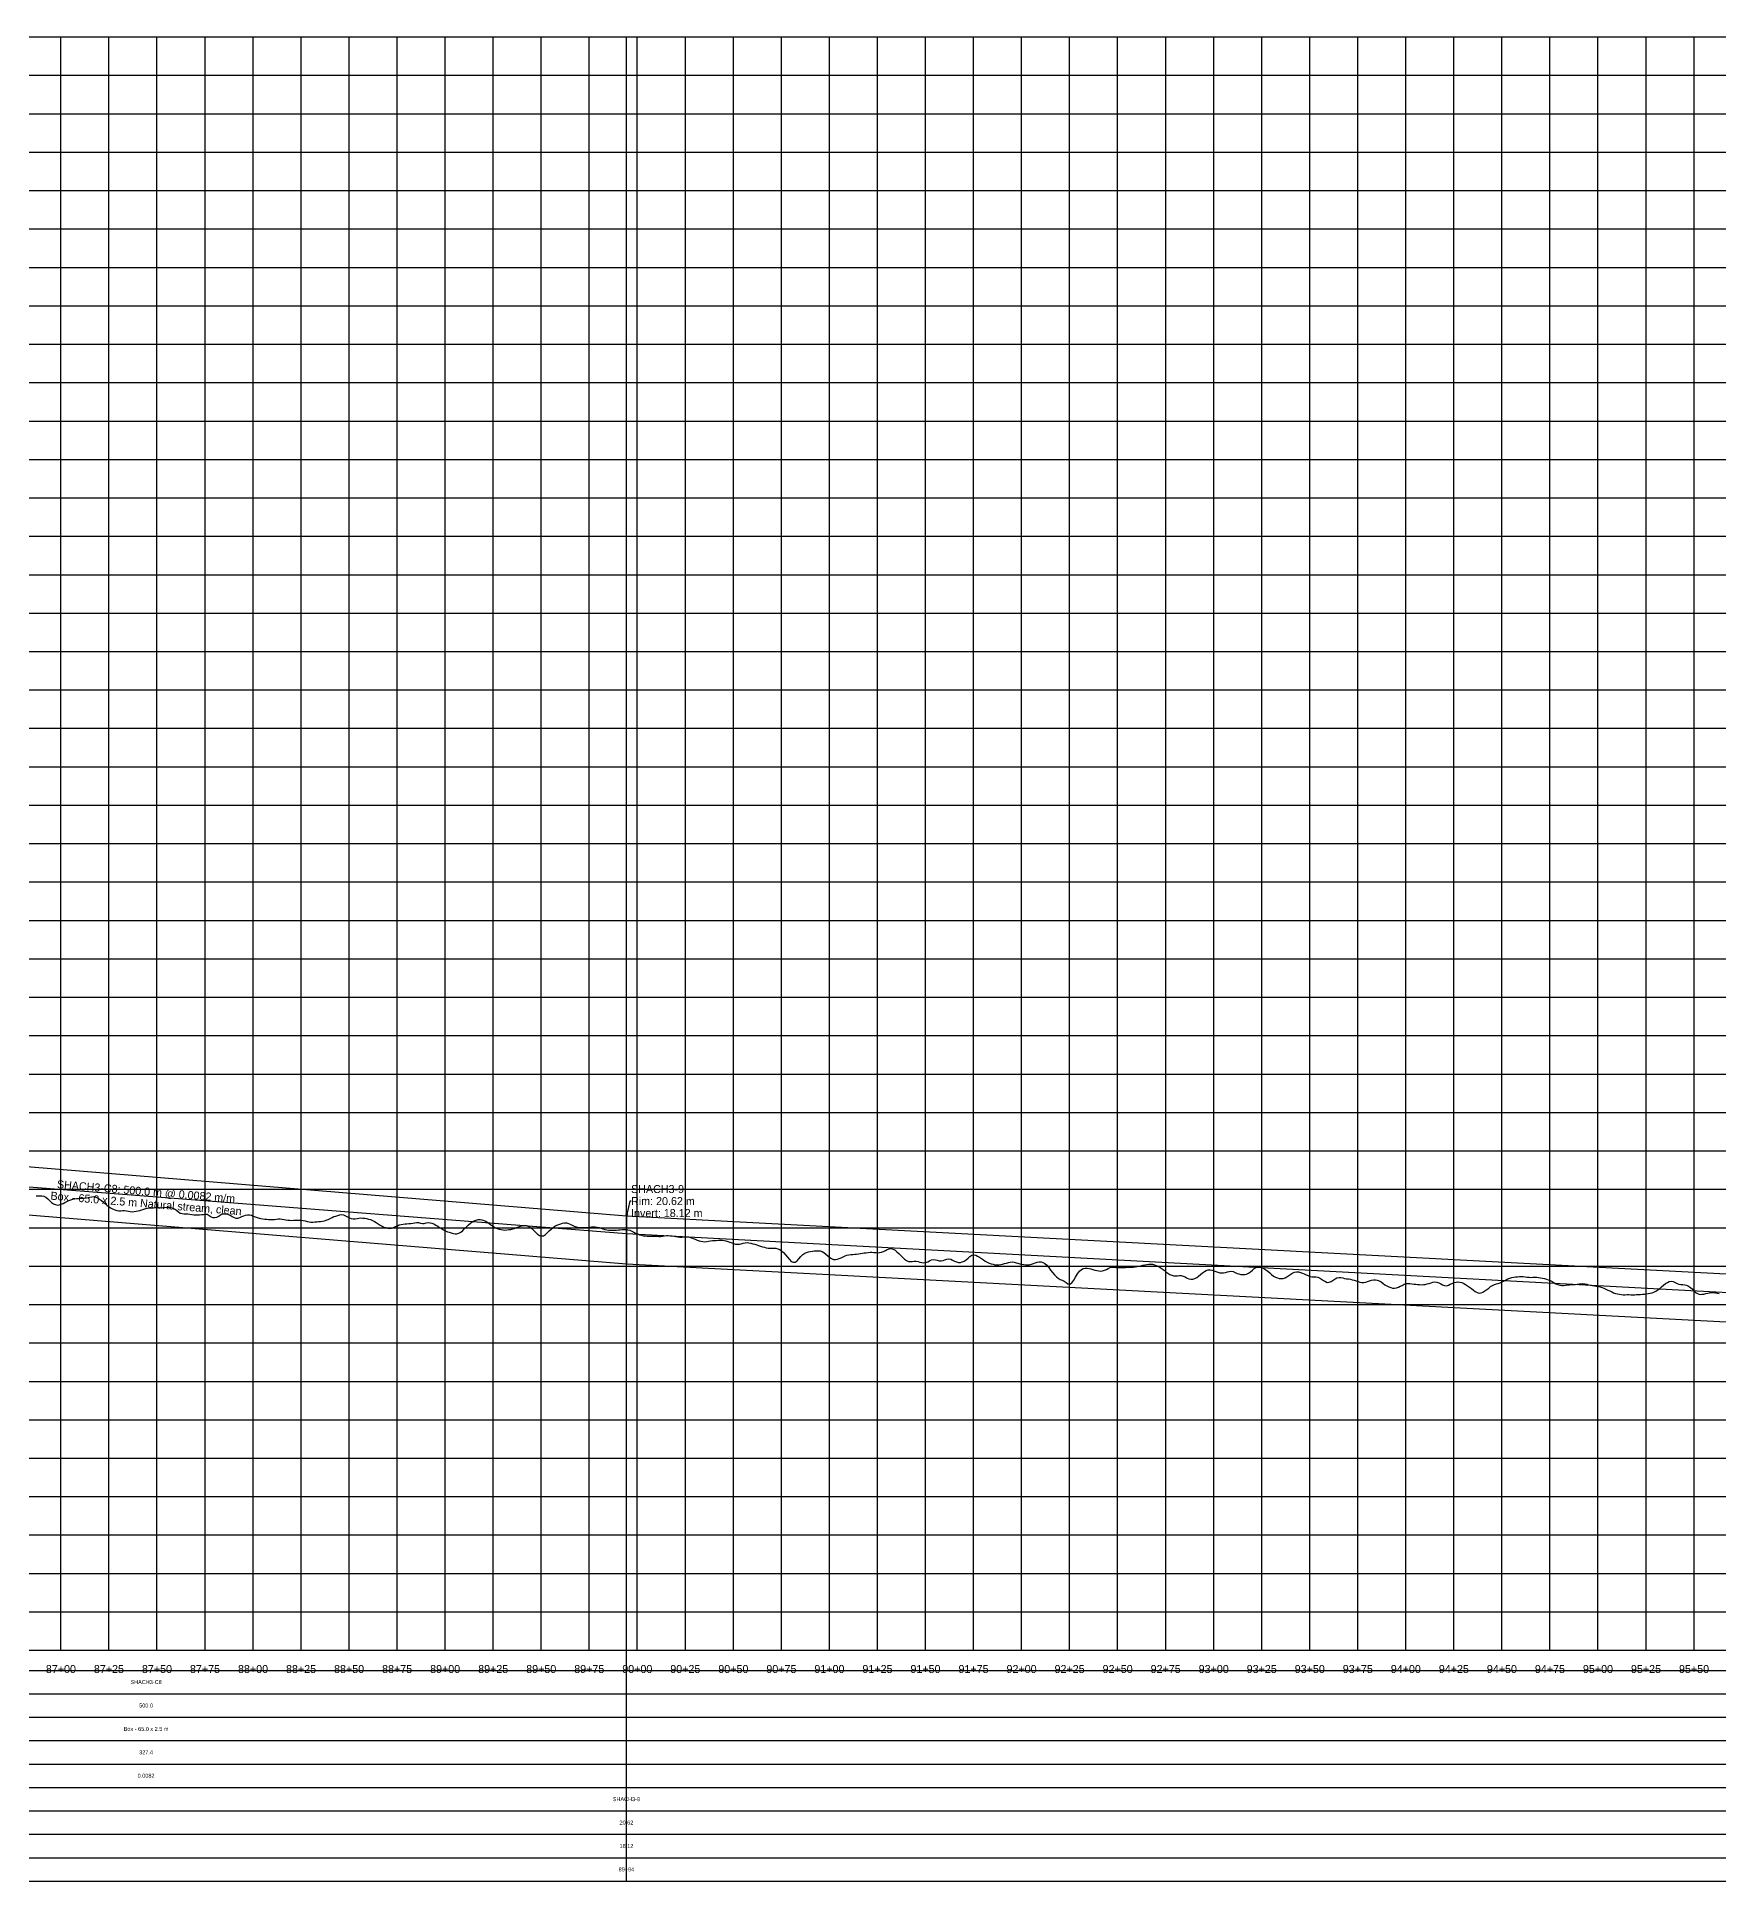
# Model space of a CAD drawing. Extents: x -64 to 13916, y -140 to 832.
# Drawn here: x 8688 to 9563, y -140 to 820 of the extents above; entities that cross this region are included whole.
import ezdxf
from ezdxf.enums import TextEntityAlignment as Align

# ---------------------------------------------------------------- set-up
doc = ezdxf.new("R2010")
doc.units = 0
for name, color, linetype in [('Annotation', 7, 'Continuous'), ('Annotation_Table', 254, 'Continuous'), ('Crown', 7, 'Continuous'), ('Grid', 254, 'Continuous'), ('Grid_Text', 7, 'Continuous'), ('Ground_Elevation', 3, 'Continuous'), ('Hydraulic_Grade', 5, 'Continuous'), ('Invert', 7, 'Continuous'), ('Structure', 7, 'Continuous')]:
    doc.layers.add(name, color=color, linetype=linetype)

msp = doc.modelspace()

# ---------------------------------------------------------------- linework, layer by layer
at = {"layer": 'Annotation', "color": 0}
msp.add_lwpolyline([(8996.77, 213.87), (8996.03, 213.87), (8994.33, 206.25)], dxfattribs=at)
msp.add_lwpolyline([(8994.33, 206.25), (8994.13, 207.23), (8994.92, 207.05)], close=True, dxfattribs=at)
at = {"layer": 'Annotation_Table', "color": 254}
for points in [[(8994.33, -140.21), (8994.33, 820)], [(-25, -30.48), (13899.95, -30.48)], [(-25, -42.67), (13899.95, -42.67)], [(-25, -54.86), (13899.95, -54.86)], [(-25, -67.06), (13899.95, -67.06)], [(-25, -79.25), (13899.95, -79.25)], [(-25, -91.44), (13899.95, -91.44)], [(-25, -103.63), (13899.95, -103.63)], [(-25, -115.82), (13899.95, -115.82)], [(-25, -128.02), (13899.95, -128.02)], [(-25, -140.21), (13899.95, -140.21)]]:
    msp.add_lwpolyline(points, dxfattribs=at)
at = {"layer": 'Crown', "color": 0}
for points in [[(8494.33, 247.22), (8994.33, 206.25)], [(8994.33, 206.25), (8994.33, 206.25)], [(8994.33, 206.25), (10300.13, 137.32)]]:
    msp.add_lwpolyline(points, dxfattribs=at)
at = {"layer": 'Grid', "color": 254}
for points in [[(-25, 820), (13900, 820)], [(8700, -20), (8700, 820)], [(8725, -20), (8725, 820)], [(8750, -20), (8750, 820)], [(8775, -20), (8775, 820)], [(8800, -20), (8800, 820)], [(8825, -20), (8825, 820)], [(8850, -20), (8850, 820)], [(8875, -20), (8875, 820)], [(8900, -20), (8900, 820)], [(8925, -20), (8925, 820)], [(8950, -20), (8950, 820)], [(8975, -20), (8975, 820)], [(9000, -20), (9000, 820)], [(9025, -20), (9025, 820)], [(9050, -20), (9050, 820)], [(9075, -20), (9075, 820)], [(9100, -20), (9100, 820)], [(9125, -20), (9125, 820)], [(9150, -20), (9150, 820)], [(9175, -20), (9175, 820)], [(9200, -20), (9200, 820)], [(9225, -20), (9225, 820)], [(9250, -20), (9250, 820)], [(9275, -20), (9275, 820)], [(9300, -20), (9300, 820)], [(9325, -20), (9325, 820)], [(9350, -20), (9350, 820)], [(9375, -20), (9375, 820)], [(9400, -20), (9400, 820)], [(9425, -20), (9425, 820)], [(9450, -20), (9450, 820)], [(9475, -20), (9475, 820)], [(9500, -20), (9500, 820)], [(9525, -20), (9525, 820)], [(9550, -20), (9550, 820)], [(-25, 800), (13900, 800)], [(-25, 780), (13900, 780)], [(-25, 760), (13900, 760)], [(-25, 740), (13900, 740)], [(-25, 720), (13900, 720)], [(-25, 700), (13900, 700)], [(-25, 680), (13900, 680)], [(-25, 660), (13900, 660)], [(-25, 640), (13900, 640)], [(-25, 620), (13900, 620)], [(-25, 600), (13900, 600)], [(-25, 580), (13900, 580)], [(-25, 560), (13900, 560)], [(-25, 540), (13900, 540)], [(-25, 520), (13900, 520)], [(-25, 500), (13900, 500)], [(-25, 480), (13900, 480)], [(-25, 460), (13900, 460)], [(-25, 440), (13900, 440)], [(-25, 420), (13900, 420)], [(-25, 400), (13900, 400)], [(-25, 380), (13900, 380)], [(-25, 360), (13900, 360)], [(-25, 340), (13900, 340)], [(-25, 320), (13900, 320)], [(-25, 300), (13900, 300)], [(-25, 280), (13900, 280)], [(-25, 260), (13900, 260)], [(-25, 240), (13900, 240)], [(-25, 220), (13900, 220)], [(-25, 200), (13900, 200)], [(-25, 180), (13900, 180)], [(-25, 160), (13900, 160)], [(-25, 140), (13900, 140)], [(-25, 120), (13900, 120)], [(-25, 100), (13900, 100)], [(-25, 80), (13900, 80)], [(-25, 60), (13900, 60)], [(-25, 40), (13900, 40)], [(-25, 20), (13900, 20)], [(-25, 0), (13900, 0)], [(-25, -20), (13900, -20)]]:
    msp.add_lwpolyline(points, dxfattribs=at)
at = {"layer": 'Ground_Elevation', "color": 3}
msp.add_lwpolyline([(8687.13, 216.65), (8688.13, 216.63), (8689.13, 216.67), (8690.13, 216.63), (8691.13, 216.4), (8692.13, 215.87), (8693.13, 215.05), (8694.13, 214.09), (8695.13, 213.17), (8696.13, 212.43), (8697.13, 211.99), (8698.13, 211.75), (8699.13, 211.82), (8700.13, 212.19), (8701.13, 212.64), (8702.13, 213.17), (8703.13, 213.7), (8704.13, 214.16), (8705.13, 214.53), (8706.13, 214.83), (8707.13, 215.05), (8708.13, 215.2), (8709.13, 215.28), (8710.13, 215.32), (8711.13, 215.34), (8712.13, 215.38), (8713.13, 215.47), (8714.13, 215.66), (8715.13, 215.91), (8716.13, 216.11), (8717.13, 216.16), (8718.13, 215.97), (8719.13, 215.56), (8720.13, 214.91), (8721.13, 214.09), (8722.13, 213.24), (8723.13, 212.36), (8724.13, 211.57), (8725.13, 210.83), (8726.13, 210.18), (8727.13, 209.64), (8728.13, 209.23), (8729.13, 208.95), (8730.13, 208.81), (8731.13, 208.81), (8732.13, 208.87), (8733.13, 208.9), (8734.13, 208.81), (8735.13, 208.61), (8736.13, 208.4), (8737.13, 208.28), (8738.13, 208.37), (8739.13, 208.52), (8740.13, 208.73), (8741.13, 209.02), (8742.13, 209.35), (8743.13, 209.67), (8744.13, 209.96), (8745.13, 210.2), (8746.13, 210.36), (8747.13, 210.42), (8748.13, 210.42), (8749.13, 210.43), (8750.13, 210.46), (8751.13, 210.46), (8752.13, 210.39), (8753.13, 210.44), (8754.13, 210.56), (8755.13, 210.69), (8756.13, 210.67), (8757.13, 210.49), (8758.13, 210.2), (8759.13, 209.81), (8760.13, 209.09), (8761.13, 208.27), (8762.13, 207.64), (8763.13, 207.35), (8764.13, 207.3), (8765.13, 207.29), (8766.13, 207.17), (8767.13, 207), (8768.13, 206.85), (8769.13, 206.75), (8770.13, 206.75), (8771.13, 206.76), (8772.13, 206.77), (8773.13, 206.85), (8774.13, 206.95), (8775.13, 207.08), (8776.13, 207.08), (8777.13, 206.38), (8778.13, 205.65), (8779.13, 205.25), (8780.13, 205.23), (8781.13, 205.52), (8782.13, 206.07), (8783.13, 206.69), (8784.13, 207.14), (8785.13, 207.28), (8786.13, 207.19), (8787.13, 206.91), (8788.13, 206.46), (8789.13, 205.89), (8790.13, 205.35), (8791.13, 205.03), (8792.13, 205.03), (8793.13, 205.31), (8794.13, 205.76), (8795.13, 206.21), (8796.13, 206.53), (8797.13, 206.71), (8798.13, 206.68), (8799.13, 206.44), (8800.13, 206.05), (8801.13, 205.62), (8802.13, 205.26), (8803.13, 204.99), (8804.13, 204.77), (8805.13, 204.63), (8806.13, 204.51), (8807.13, 204.4), (8808.13, 204.33), (8809.13, 204.2), (8810.13, 204.21), (8811.13, 204.31), (8812.13, 204.45), (8813.13, 204.57), (8814.13, 204.58), (8815.13, 204.49), (8816.13, 204.32), (8817.13, 204.12), (8818.13, 203.95), (8819.13, 203.84), (8820.13, 203.82), (8821.13, 203.86), (8822.13, 203.92), (8823.13, 203.97), (8824.13, 203.97), (8825.13, 203.9), (8826.13, 203.74), (8827.13, 203.53), (8828.13, 203.29), (8829.13, 203.08), (8830.13, 202.95), (8831.13, 202.91), (8832.13, 202.97), (8833.13, 203.07), (8834.13, 203.17), (8835.13, 203.3), (8836.13, 203.45), (8837.13, 203.65), (8838.13, 203.95), (8839.13, 204.34), (8840.13, 204.82), (8841.13, 205.33), (8842.13, 205.75), (8843.13, 206.06), (8844.13, 206.41), (8845.13, 206.7), (8846.13, 206.82), (8847.13, 206.66), (8848.13, 206.22), (8849.13, 205.66), (8850.13, 205.14), (8851.13, 204.77), (8852.13, 204.63), (8853.13, 204.67), (8854.13, 204.83), (8855.13, 204.99), (8856.13, 205.05), (8857.13, 205.03), (8858.13, 204.91), (8859.13, 204.75), (8860.13, 204.52), (8861.13, 204.2), (8862.13, 203.8), (8863.13, 203.27), (8864.13, 202.66), (8865.13, 201.98), (8866.13, 201.34), (8867.13, 200.77), (8868.13, 200.35), (8869.13, 200.04), (8870.13, 199.75), (8871.13, 199.65), (8872.13, 199.73), (8873.13, 200.03), (8874.13, 200.55), (8875.13, 201.03), (8876.13, 201.43), (8877.13, 201.73), (8878.13, 201.91), (8879.13, 202.01), (8880.13, 202.07), (8881.13, 202.11), (8882.13, 202.17), (8883.13, 202.28), (8884.13, 202.45), (8885.13, 202.69), (8886.13, 202.73), (8887.13, 202.29), (8888.13, 202.16), (8889.13, 202.24), (8890.13, 202.46), (8891.13, 202.68), (8892.13, 202.6), (8893.13, 202.37), (8894.13, 201.97), (8895.13, 201.4), (8896.13, 200.75), (8897.13, 200.17), (8898.13, 199.54), (8899.13, 198.8), (8900.13, 198.29), (8901.13, 197.93), (8902.13, 197.64), (8903.13, 197.31), (8904.13, 197.02), (8905.13, 196.82), (8906.13, 196.85), (8907.13, 197.2), (8908.13, 197.75), (8909.13, 198.54), (8910.13, 199.5), (8911.13, 200.52), (8912.13, 201.53), (8913.13, 202.4), (8914.13, 203.08), (8915.13, 203.6), (8916.13, 203.98), (8917.13, 204.24), (8918.13, 204.3), (8919.13, 204.16), (8920.13, 203.81), (8921.13, 203.32), (8922.13, 202.73), (8923.13, 202.06), (8924.13, 201.34), (8925.13, 200.62), (8926.13, 200), (8927.13, 199.54), (8928.13, 199.23), (8929.13, 199), (8930.13, 198.84), (8931.13, 198.78), (8932.13, 198.84), (8933.13, 198.98), (8934.13, 199.14), (8935.13, 199.36), (8936.13, 199.66), (8937.13, 200.04), (8938.13, 200.44), (8939.13, 200.79), (8940.13, 201.02), (8941.13, 201.13), (8942.13, 201.09), (8943.13, 200.85), (8944.13, 200.34), (8945.13, 199.54), (8946.13, 198.54), (8947.13, 197.52), (8948.13, 196.63), (8949.13, 196), (8950.13, 195.71), (8951.13, 195.84), (8952.13, 196.41), (8953.13, 197.3), (8954.13, 198.32), (8955.13, 199.28), (8956.13, 200.08), (8957.13, 200.73), (8958.13, 201.26), (8959.13, 201.7), (8960.13, 202.05), (8961.13, 202.31), (8962.13, 202.45), (8963.13, 202.45), (8964.13, 202.24), (8965.13, 201.85), (8966.13, 201.34), (8967.13, 200.85), (8968.13, 200.49), (8969.13, 200.26), (8970.13, 200.13), (8971.13, 200.06), (8972.13, 200.02), (8973.13, 200.06), (8974.13, 200.18), (8975.13, 200.31), (8976.13, 200.41), (8977.13, 200.46), (8978.13, 200.44), (8979.13, 200.32), (8980.13, 200.11), (8981.13, 199.81), (8982.13, 199.44), (8983.13, 199.1), (8984.13, 198.86), (8985.13, 198.76), (8986.13, 198.73), (8987.13, 198.73), (8988.13, 198.73), (8989.13, 198.77), (8990.13, 198.83), (8991.13, 198.91), (8992.13, 198.99), (8993.13, 199.07), (8994.13, 199.09), (8995.13, 198.97), (8996.13, 198.69), (8997.13, 198.26), (8998.13, 197.75), (8999.13, 197.23), (9000.13, 196.75), (9001.13, 196.34), (9002.13, 196.03), (9003.13, 195.8), (9004.13, 195.69), (9005.13, 195.64), (9006.13, 195.59), (9007.13, 195.54), (9008.13, 195.51), (9009.13, 195.52), (9010.13, 195.54), (9011.13, 195.5), (9012.13, 195.49), (9013.13, 195.57), (9014.13, 195.73), (9015.13, 195.86), (9016.13, 195.88), (9017.13, 195.83), (9018.13, 195.74), (9019.13, 195.6), (9020.13, 195.42), (9021.13, 195.2), (9022.13, 195.09), (9023.13, 195.15), (9024.13, 195.24), (9025.13, 195.26), (9026.13, 195.2), (9027.13, 195.06), (9028.13, 194.79), (9029.13, 194.43), (9030.13, 193.94), (9031.13, 193.46), (9032.13, 193.11), (9033.13, 192.9), (9034.13, 192.77), (9035.13, 192.7), (9036.13, 192.76), (9037.13, 192.92), (9038.13, 193.11), (9039.13, 193.25), (9040.13, 193.31), (9041.13, 193.33), (9042.13, 193.46), (9043.13, 193.55), (9044.13, 193.52), (9045.13, 193.36), (9046.13, 193.14), (9047.13, 192.87), (9048.13, 192.51), (9049.13, 192.08), (9050.13, 191.72), (9051.13, 191.46), (9052.13, 191.35), (9053.13, 191.45), (9054.13, 191.67), (9055.13, 191.93), (9056.13, 192.17), (9057.13, 192.25), (9058.13, 192.13), (9059.13, 191.9), (9060.13, 191.63), (9061.13, 191.37), (9062.13, 191.1), (9063.13, 190.79), (9064.13, 190.45), (9065.13, 190.12), (9066.13, 189.81), (9067.13, 189.56), (9068.13, 189.37), (9069.13, 189.29), (9070.13, 189.33), (9071.13, 189.39), (9072.13, 189.31), (9073.13, 189.05), (9074.13, 188.58), (9075.13, 187.9), (9076.13, 187.01), (9077.13, 185.9), (9078.13, 184.68), (9079.13, 183.46), (9080.13, 182.48), (9081.13, 182.02), (9082.13, 182.06), (9083.13, 182.72), (9084.13, 183.77), (9085.13, 185.03), (9086.13, 186.06), (9087.13, 186.78), (9088.13, 187.17), (9089.13, 187.4), (9090.13, 187.56), (9091.13, 187.73), (9092.13, 187.87), (9093.13, 187.94), (9094.13, 187.94), (9095.13, 187.91), (9096.13, 187.68), (9097.13, 187.11), (9098.13, 186.24), (9099.13, 185.3), (9100.13, 184.48), (9101.13, 183.88), (9102.13, 183.52), (9103.13, 183.39), (9104.13, 183.58), (9105.13, 183.92), (9106.13, 184.36), (9107.13, 184.83), (9108.13, 185.32), (9109.13, 185.69), (9110.13, 185.88), (9111.13, 185.97), (9112.13, 186.06), (9113.13, 186.15), (9114.13, 186.21), (9115.13, 186.33), (9116.13, 186.51), (9117.13, 186.7), (9118.13, 186.86), (9119.13, 186.97), (9120.13, 187.07), (9121.13, 187.19), (9122.13, 187.21), (9123.13, 187.14), (9124.13, 187.04), (9125.13, 186.99), (9126.13, 187.06), (9127.13, 187.27), (9128.13, 187.6), (9129.13, 188.04), (9130.13, 188.59), (9131.13, 189), (9132.13, 189.08), (9133.13, 188.82), (9134.13, 188.28), (9135.13, 187.5), (9136.13, 186.5), (9137.13, 185.47), (9138.13, 184.53), (9139.13, 183.64), (9140.13, 182.92), (9141.13, 182.47), (9142.13, 182.34), (9143.13, 182.4), (9144.13, 182.52), (9145.13, 182.56), (9146.13, 182.44), (9147.13, 182.12), (9148.13, 181.8), (9149.13, 181.7), (9150.13, 181.86), (9151.13, 182.29), (9152.13, 182.8), (9153.13, 183.24), (9154.13, 183.43), (9155.13, 183.34), (9156.13, 183.03), (9157.13, 182.77), (9158.13, 182.74), (9159.13, 182.95), (9160.13, 183.31), (9161.13, 183.64), (9162.13, 183.74), (9163.13, 183.57), (9164.13, 183.16), (9165.13, 182.63), (9166.13, 182.17), (9167.13, 181.93), (9168.13, 181.94), (9169.13, 182.18), (9170.13, 182.65), (9171.13, 183.35), (9172.13, 184.21), (9173.13, 185.06), (9174.13, 185.64), (9175.13, 185.83), (9176.13, 185.64), (9177.13, 185.19), (9178.13, 184.61), (9179.13, 183.94), (9180.13, 183.25), (9181.13, 182.59), (9182.13, 182.01), (9183.13, 181.56), (9184.13, 181.21), (9185.13, 180.93), (9186.13, 180.71), (9187.13, 180.61), (9188.13, 180.66), (9189.13, 180.86), (9190.13, 181.08), (9191.13, 181.33), (9192.13, 181.59), (9193.13, 181.85), (9194.13, 182.07), (9195.13, 182.14), (9196.13, 181.99), (9197.13, 181.74), (9198.13, 181.47), (9199.13, 181.22), (9200.13, 180.98), (9201.13, 180.76), (9202.13, 180.62), (9203.13, 180.62), (9204.13, 180.74), (9205.13, 180.99), (9206.13, 181.31), (9207.13, 181.65), (9208.13, 181.97), (9209.13, 182.16), (9210.13, 182.15), (9211.13, 181.94), (9212.13, 181.42), (9213.13, 180.49), (9214.13, 179.26), (9215.13, 177.92), (9216.13, 176.61), (9217.13, 175.45), (9218.13, 174.41), (9219.13, 173.64), (9220.13, 173.09), (9221.13, 172.67), (9222.13, 172.12), (9223.13, 171.42), (9224.13, 170.79), (9225.13, 170.66), (9226.13, 171.36), (9227.13, 172.69), (9228.13, 174.26), (9229.13, 175.92), (9230.13, 177.28), (9231.13, 178.26), (9232.13, 178.77), (9233.13, 178.96), (9234.13, 178.91), (9235.13, 178.74), (9236.13, 178.52), (9237.13, 178.26), (9238.13, 177.96), (9239.13, 177.66), (9240.13, 177.46), (9241.13, 177.39), (9242.13, 177.53), (9243.13, 177.83), (9244.13, 178.29), (9245.13, 178.82), (9246.13, 179.25), (9247.13, 179.43), (9248.13, 179.43), (9249.13, 179.33), (9250.13, 179.25), (9251.13, 179.24), (9252.13, 179.24), (9253.13, 179.29), (9254.13, 179.36), (9255.13, 179.46), (9256.13, 179.51), (9257.13, 179.5), (9258.13, 179.48), (9259.13, 179.55), (9260.13, 179.71), (9261.13, 179.93), (9262.13, 180.21), (9263.13, 180.49), (9264.13, 180.74), (9265.13, 180.91), (9266.13, 181.01), (9267.13, 181.03), (9268.13, 180.93), (9269.13, 180.73), (9270.13, 180.4), (9271.13, 179.91), (9272.13, 179.3), (9273.13, 178.6), (9274.13, 177.88), (9275.13, 177.08), (9276.13, 176.3), (9277.13, 175.66), (9278.13, 175.21), (9279.13, 174.99), (9280.13, 174.95), (9281.13, 175), (9282.13, 175.11), (9283.13, 175.05), (9284.13, 174.78), (9285.13, 174.33), (9286.13, 173.79), (9287.13, 173.34), (9288.13, 173.12), (9289.13, 173.13), (9290.13, 173.47), (9291.13, 174.06), (9292.13, 174.77), (9293.13, 175.6), (9294.13, 176.42), (9295.13, 177.16), (9296.13, 177.71), (9297.13, 178), (9298.13, 178.03), (9299.13, 177.9), (9300.13, 177.59), (9301.13, 177.18), (9302.13, 176.77), (9303.13, 176.54), (9304.13, 176.49), (9305.13, 176.58), (9306.13, 176.72), (9307.13, 176.96), (9308.13, 177.18), (9309.13, 177.31), (9310.13, 177.19), (9311.13, 176.69), (9312.13, 176.22), (9313.13, 175.9), (9314.13, 175.68), (9315.13, 175.61), (9316.13, 175.64), (9317.13, 175.85), (9318.13, 176.34), (9319.13, 177.06), (9320.13, 177.93), (9321.13, 178.7), (9322.13, 179.28), (9323.13, 179.59), (9324.13, 179.55), (9325.13, 179.25), (9326.13, 178.73), (9327.13, 178.07), (9328.13, 177.3), (9329.13, 176.43), (9330.13, 175.55), (9331.13, 174.77), (9332.13, 174.21), (9333.13, 173.82), (9334.13, 173.56), (9335.13, 173.46), (9336.13, 173.6), (9337.13, 173.94), (9338.13, 174.45), (9339.13, 175.08), (9340.13, 175.78), (9341.13, 176.44), (9342.13, 176.9), (9343.13, 177.07), (9344.13, 177), (9345.13, 176.74), (9346.13, 176.37), (9347.13, 175.94), (9348.13, 175.48), (9349.13, 175.03), (9350.13, 174.6), (9351.13, 174.38), (9352.13, 174.38), (9353.13, 174.42), (9354.13, 174.3), (9355.13, 173.9), (9356.13, 173.27), (9357.13, 172.57), (9358.13, 171.93), (9359.13, 171.53), (9360.13, 171.56), (9361.13, 172.06), (9362.13, 172.75), (9363.13, 173.38), (9364.13, 173.83), (9365.13, 174.05), (9366.13, 174.02), (9367.13, 173.81), (9368.13, 173.57), (9369.13, 173.4), (9370.13, 173.29), (9371.13, 173.15), (9372.13, 172.93), (9373.13, 172.63), (9374.13, 172.28), (9375.13, 171.9), (9376.13, 171.58), (9377.13, 171.38), (9378.13, 171.43), (9379.13, 171.62), (9380.13, 171.98), (9381.13, 172.34), (9382.13, 172.63), (9383.13, 172.82), (9384.13, 172.87), (9385.13, 172.74), (9386.13, 172.36), (9387.13, 171.74), (9388.13, 170.99), (9389.13, 170.27), (9390.13, 169.68), (9391.13, 169.2), (9392.13, 168.82), (9393.13, 168.58), (9394.13, 168.49), (9395.13, 168.66), (9396.13, 169.05), (9397.13, 169.52), (9398.13, 169.95), (9399.13, 170.51), (9400.13, 170.87), (9401.13, 170.94), (9402.13, 170.87), (9403.13, 170.76), (9404.13, 170.65), (9405.13, 170.56), (9406.13, 170.46), (9407.13, 170.35), (9408.13, 170.3), (9409.13, 170.34), (9410.13, 170.47), (9411.13, 170.71), (9412.13, 171.03), (9413.13, 171.36), (9414.13, 171.63), (9415.13, 171.77), (9416.13, 171.69), (9417.13, 171.35), (9418.13, 170.83), (9419.13, 170.25), (9420.13, 169.85), (9421.13, 169.8), (9422.13, 170.08), (9423.13, 170.53), (9424.13, 170.99), (9425.13, 171.41), (9426.13, 171.72), (9427.13, 171.84), (9428.13, 171.71), (9429.13, 171.39), (9430.13, 170.93), (9431.13, 170.4), (9432.13, 169.81), (9433.13, 169.11), (9434.13, 168.32), (9435.13, 167.49), (9436.13, 166.75), (9437.13, 166.21), (9438.13, 165.98), (9439.13, 166.08), (9440.13, 166.48), (9441.13, 167.07), (9442.13, 167.8), (9443.13, 168.57), (9444.13, 169.3), (9445.13, 169.96), (9446.13, 170.42), (9447.13, 170.7), (9448.13, 170.96), (9449.13, 171.33), (9450.13, 171.84), (9451.13, 172.4), (9452.13, 172.93), (9453.13, 173.38), (9454.13, 173.74), (9455.13, 174.01), (9456.13, 174.21), (9457.13, 174.37), (9458.13, 174.45), (9459.13, 174.54), (9460.13, 174.56), (9461.13, 174.52), (9462.13, 174.43), (9463.13, 174.3), (9464.13, 174.19), (9465.13, 174.11), (9466.13, 174.16), (9467.13, 174.23), (9468.13, 174.19), (9469.13, 174.05), (9470.13, 173.89), (9471.13, 173.72), (9472.13, 173.49), (9473.13, 173.24), (9474.13, 172.93), (9475.13, 172.5), (9476.13, 171.95), (9477.13, 171.35), (9478.13, 170.81), (9479.13, 170.4), (9480.13, 170.12), (9481.13, 169.97), (9482.13, 169.94), (9483.13, 170.08), (9484.13, 170.24), (9485.13, 170.33), (9486.13, 170.35), (9487.13, 170.36), (9488.13, 170.45), (9489.13, 170.59), (9490.13, 170.73), (9491.13, 170.84), (9492.13, 170.89), (9493.13, 170.77), (9494.13, 170.53), (9495.13, 170.24), (9496.13, 170.02), (9497.13, 169.86), (9498.13, 169.74), (9499.13, 169.62), (9500.13, 169.45), (9501.13, 169.21), (9502.13, 168.87), (9503.13, 168.45), (9504.13, 167.99), (9505.13, 167.51), (9506.13, 167.04), (9507.13, 166.58), (9508.13, 166.13), (9509.13, 165.77), (9510.13, 165.5), (9511.13, 165.31), (9512.13, 165.18), (9513.13, 165.11), (9514.13, 165.12), (9515.13, 165.16), (9516.13, 165.16), (9517.13, 165.12), (9518.13, 165.09), (9519.13, 165.11), (9520.13, 165.16), (9521.13, 165.22), (9522.13, 165.27), (9523.13, 165.33), (9524.13, 165.41), (9525.13, 165.53), (9526.13, 165.67), (9527.13, 165.86), (9528.13, 166.11), (9529.13, 166.47), (9530.13, 166.96), (9531.13, 167.58), (9532.13, 168.32), (9533.13, 169.17), (9534.13, 170.05), (9535.13, 170.88), (9536.13, 171.54), (9537.13, 171.97), (9538.13, 172.12), (9539.13, 171.96), (9540.13, 171.53), (9541.13, 170.99), (9542.13, 170.56), (9543.13, 170.37), (9544.13, 170.34), (9545.13, 170.25), (9546.13, 170), (9547.13, 169.51), (9548.13, 168.83), (9549.13, 167.95), (9550.13, 166.96), (9551.13, 166.1), (9552.13, 165.52), (9553.13, 165.28), (9554.13, 165.31), (9555.13, 165.47), (9556.13, 165.69), (9557.13, 165.9), (9558.13, 166.09), (9559.13, 166.24), (9560.13, 166.3), (9561.13, 166.17), (9562.13, 165.92), (9563.13, 165.7)], dxfattribs=at)
at = {"layer": 'Hydraulic_Grade', "color": 5}
for points in [[(8494.33, 236.05), (8994.33, 197.06)], [(8994.33, 197.06), (8994.33, 197.06)], [(8994.33, 197.06), (10300.13, 126.99)]]:
    msp.add_lwpolyline(points, dxfattribs=at)
at = {"layer": 'Invert', "color": 0}
for points in [[(8494.33, 222.22), (8994.33, 181.25)], [(8994.33, 181.25), (8994.33, 181.25)], [(8994.33, 181.25), (10300.13, 112.32)]]:
    msp.add_lwpolyline(points, dxfattribs=at)
at = {"layer": 'Structure', "color": 0}
msp.add_lwpolyline([(8994.33, 206.25), (8994.33, 181.25)], dxfattribs=at)
msp.add_lwpolyline([(8994.33, 206.25), (8994.33, 181.25)], dxfattribs=at)

# ---------------------------------------------------------------- texts
at = {"layer": 'Annotation', "color": 0}
for s, p in [('SHACH3-C8: 500.0 m @ 0.0082 m/m', (8744.33, 218.88)), ('Box - 65.0 x 2.5 m Natural stream, clean', (8744.33, 212.62))]:
    msp.add_text(s, height=4.1667, rotation=355.31562, dxfattribs=at).set_placement(p, align=Align.MIDDLE_CENTER)
for s, height, p in [('SHACH3-9', 4.167, (8996.77, 220.12)), ('Rim: 20.62 m', 4.1667, (8996.77, 213.87)), ('Invert: 18.12 m', 4.1667, (8996.77, 207.62))]:
    msp.add_text(s, height=height, dxfattribs=at).set_placement(p, align=Align.MIDDLE_LEFT)
at = {"layer": 'Annotation_Table', "color": 0}
for s, height, p in [('SHACH3-C8', 2.083, (8744.33, -36.58)), ('500.0', 2.083, (8744.33, -48.77)), ('Box - 65.0 x 2.5 m', 2.0833, (8744.33, -60.96)), ('327.4', 2.083, (8744.33, -73.15)), ('0.0082', 2.083, (8744.33, -85.34)), ('SHACH3-9', 2.083, (8994.33, -97.54)), ('20.62', 2.083, (8994.33, -109.73)), ('18.12', 2.083, (8994.33, -121.92)), ('89+94', 2.083, (8994.33, -134.11))]:
    msp.add_text(s, height=height, dxfattribs=at).set_placement(p, align=Align.MIDDLE_CENTER)
at = {"layer": 'Grid_Text', "color": 0}
for s, p in [('87+00', (8700, -27.7)), ('87+25', (8725, -27.7)), ('87+50', (8750, -27.7)), ('87+75', (8775, -27.7)), ('88+00', (8800, -27.7)), ('88+25', (8825, -27.7)), ('88+50', (8850, -27.7)), ('88+75', (8875, -27.7)), ('89+00', (8900, -27.7)), ('89+25', (8925, -27.7)), ('89+50', (8950, -27.7)), ('89+75', (8975, -27.7)), ('90+00', (9000, -27.7)), ('90+25', (9025, -27.7)), ('90+50', (9050, -27.7)), ('90+75', (9075, -27.7)), ('91+00', (9100, -27.7)), ('91+25', (9125, -27.7)), ('91+50', (9150, -27.7)), ('91+75', (9175, -27.7)), ('92+00', (9200, -27.7)), ('92+25', (9225, -27.7)), ('92+50', (9250, -27.7)), ('92+75', (9275, -27.7)), ('93+00', (9300, -27.7)), ('93+25', (9325, -27.7)), ('93+50', (9350, -27.7)), ('93+75', (9375, -27.7)), ('94+00', (9400, -27.7)), ('94+25', (9425, -27.7)), ('94+50', (9450, -27.7)), ('94+75', (9475, -27.7)), ('95+00', (9500, -27.7)), ('95+25', (9525, -27.7)), ('95+50', (9550, -27.7))]:
    msp.add_text(s, height=4.167, dxfattribs=at).set_placement(p, align=Align.TOP_CENTER)

doc.saveas('drawing.dxf')
